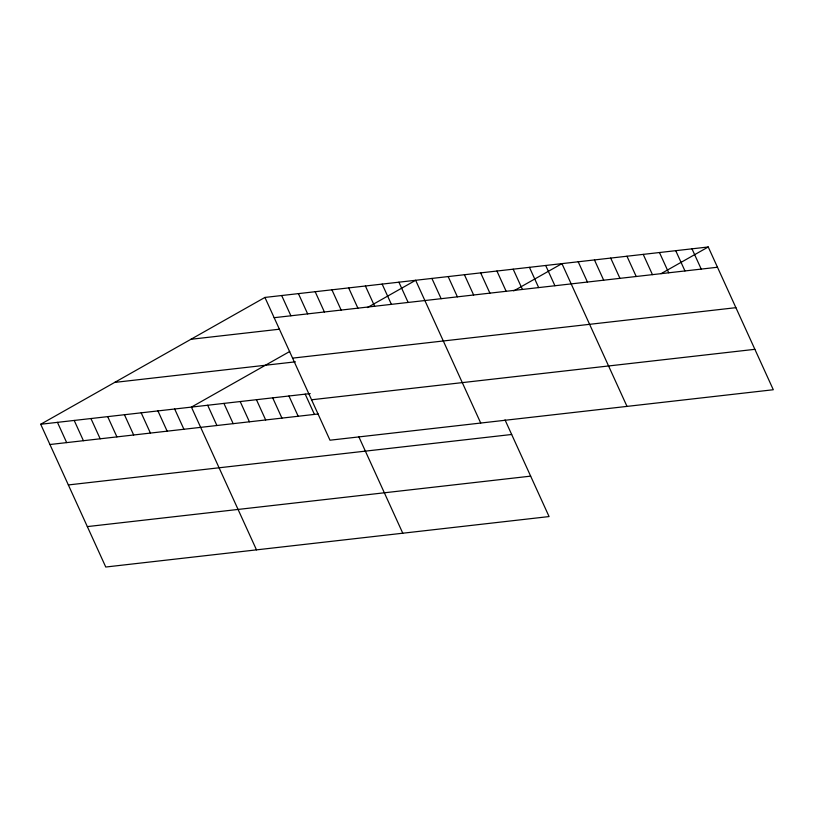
<?xml version="1.0" encoding="UTF-8"?>
<svg xmlns="http://www.w3.org/2000/svg" width="814" height="814" viewBox="0 0 814 814"><rect width="100%" height="100%" fill="white"/><g stroke="black" fill="none" stroke-linecap="round" stroke-linejoin="round"><path stroke-width="1.22" d="M505.016 419.882L549.074 516.564L105.759 567.022L40.7 424.257L264.926 297.436L708.241 246.978L773.3 389.743L329.985 440.201L264.926 297.436M289.723 351.495L191.422 407.102L256.491 549.867M367.399 307.57L415.649 280.281L480.718 423.046M513.685 290.924L561.945 263.634L627.004 406.4M661.049 273.667L708.241 246.978M274.155 317.694L717.47 267.246M190.934 339.285L279.456 329.212M292.582 358.129L735.897 307.672M114.693 382.407L295.431 361.833M40.7 424.257L310.215 393.579M311.569 399.776L754.873 349.318M49.939 444.515L318.193 413.98M68.356 484.941L511.67 434.483M87.342 526.597L530.647 476.139M691.981 248.83L701.22 269.088M675.732 250.681L684.961 270.94M659.472 252.533L668.711 272.792M643.223 254.375L652.452 274.644M626.963 256.227L636.202 276.495M610.704 258.079L619.942 278.337M594.454 259.931L603.683 280.189M578.194 261.782L587.433 282.041M545.685 265.476L554.924 285.745M529.436 267.328L538.664 287.596M513.176 269.18L522.415 289.438M496.927 271.031L506.155 291.29M480.667 272.883L489.906 293.142M464.418 274.735L473.646 294.994M448.158 276.577L457.397 296.845M431.908 278.429L441.137 298.697M398.901 282.183L408.14 302.452M382.153 284.096L391.392 304.355M365.405 285.999L374.644 306.257M348.667 287.902L357.895 308.17M331.919 289.815L341.147 310.073M315.171 291.717L324.399 311.976M298.423 293.62L307.651 313.889M358.72 436.538L402.777 533.211M281.675 295.533L290.903 315.791M305.209 394.149L314.438 414.407M288.95 396.001L298.189 416.259M272.7 397.843L281.929 418.111M256.441 399.694L265.679 419.963M240.191 401.546L249.42 421.805M223.931 403.398L233.17 423.656M207.682 405.25L216.911 425.508M174.674 409.004L183.913 429.263M157.926 410.907L167.165 431.176M141.188 412.82L150.417 433.079M124.44 414.723L133.669 434.981M107.692 416.626L116.921 436.894M90.944 418.538L100.173 438.797M74.196 420.441L83.425 440.7M57.448 422.344L66.677 442.613"/></g></svg>
